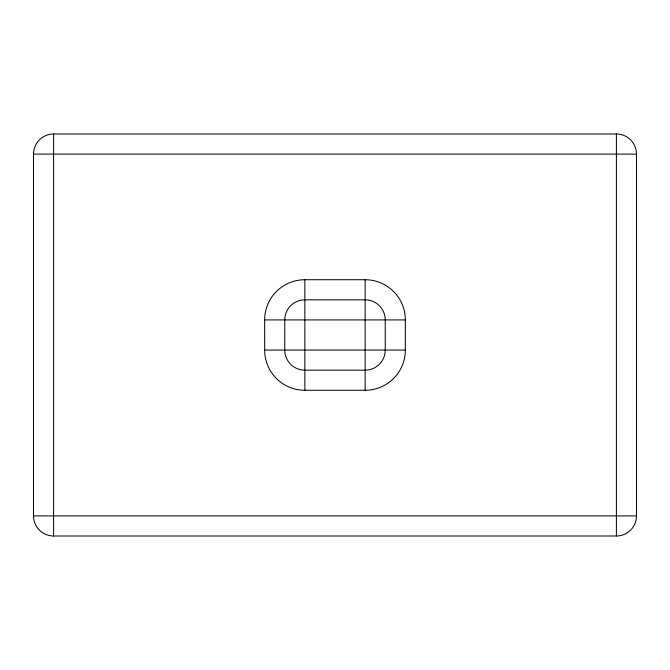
<?xml version="1.0" encoding="UTF-8"?>
<svg xmlns="http://www.w3.org/2000/svg" width="670" height="670" viewBox="0 0 670 670"><rect width="100%" height="100%" fill="white"/><g stroke="black" fill="none" stroke-linecap="round" stroke-linejoin="round"><path stroke-width="1" d="M53.6 134L616.4 134A20.1 20.1 0 0 1 636.5 154.1L636.5 515.9A20.1 20.1 0 0 1 616.4 536L53.6 536A20.1 20.1 0 0 1 33.5 515.9L33.5 154.1A20.1 20.1 0 0 1 53.6 134L53.6 536M33.5 154.1L636.5 154.1M304.85 279.725L365.15 279.725A40.183 40.183 0 0 1 405.342 319.925L405.35 350.075A40.183 40.183 0 0 1 365.15 390.267L304.85 390.275A40.183 40.183 0 0 1 264.658 350.075L264.65 319.925A40.183 40.183 0 0 1 304.85 279.733L304.85 390.275M264.65 319.925L405.35 319.925M264.65 350.075L405.35 350.075M33.5 515.9L636.5 515.9M616.4 134L616.4 536M365.15 279.725L365.15 390.275M365.15 299.825L304.85 299.825A20.092 20.092 0 0 0 284.758 319.925L284.75 350.075A20.092 20.092 0 0 0 304.85 370.167L365.15 370.175A20.1 20.1 0 0 0 385.25 350.067L385.25 319.925A20.092 20.092 0 0 0 365.15 299.833"/></g></svg>
